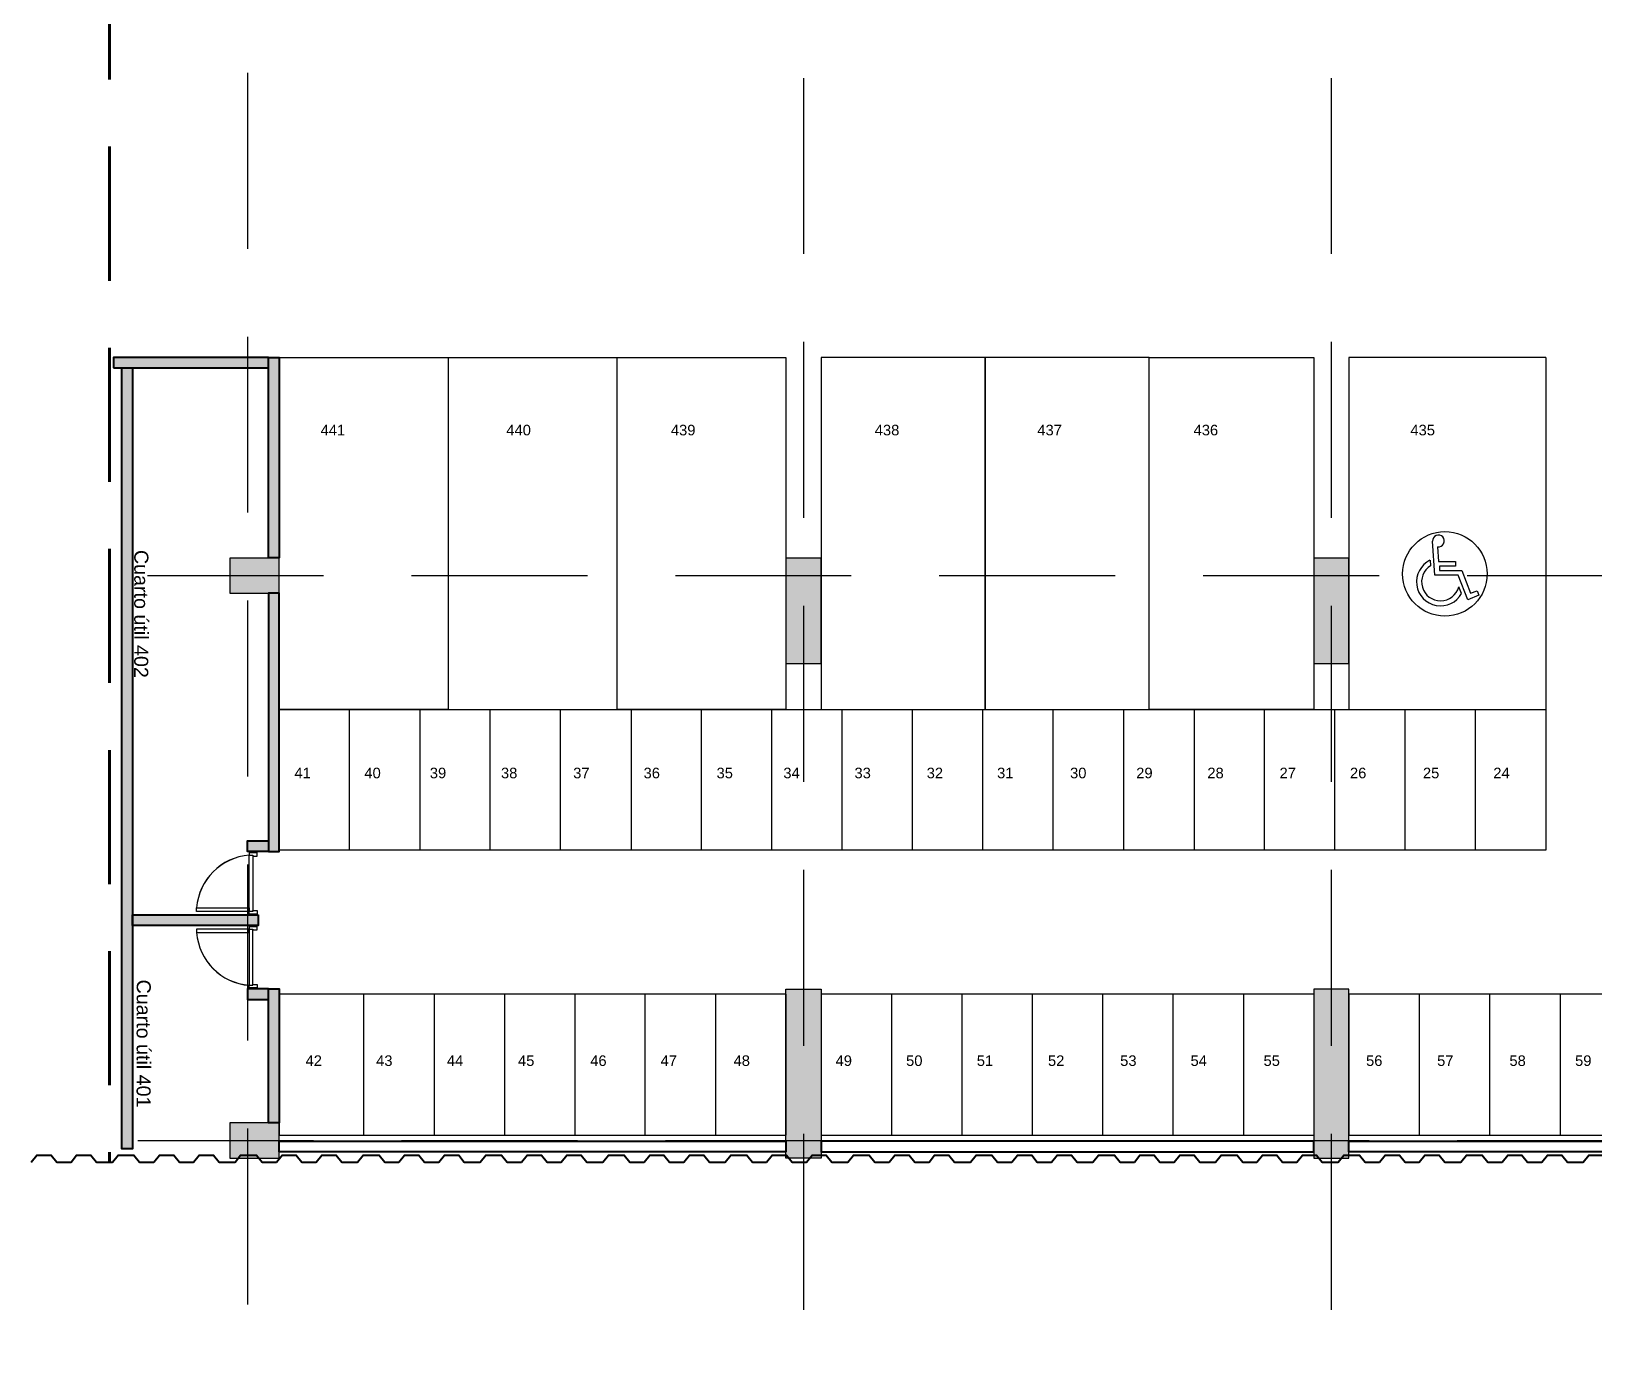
# Model space of a CAD drawing. Header units: millimetres. Extents: x -967 to 876, y -355 to 681.
# Drawn here: x 46.64 to 68.86, y -346.87 to -327.9 of the extents above; entities that cross this region are included whole.
import ezdxf

# ---------------------------------------------------------------- set-up
doc = ezdxf.new("R2010")
doc.units = ezdxf.units.MM
doc.linetypes.add('HIDDEN', pattern=[9.525, 6.35, -3.175])
doc.linetypes.add('LÍNEAS_OCULTASX2', pattern=[0.75, 0.5, -0.25])
for name, color, linetype in [('-parquead', 8, 'Continuous'), ('1amobla', 253, 'Continuous'), ('F-2', 8, 'Continuous'), ('GG_PISO 1', 251, 'Continuous'), ('GG_PISO 4', 8, 'Continuous'), ('H-muro', 251, 'Continuous'), ('JCA_HATCH 254', 252, 'Continuous'), ('MUEBLE', 8, 'Continuous'), ('TEXTO 3', 3, 'Continuous'), ('Textos-espacios', 8, 'Continuous')]:
    doc.layers.add(name, color=color, linetype=linetype)
doc.layers.add('DIM-25', color=8, linetype='Continuous', plot=False)
doc.layers.add('Muro', color=9, linetype='Continuous', lineweight=40)
doc.layers.add('Vidrio', color=8, linetype='Continuous', lineweight=30)
doc.styles.get("Standard").update_dxf_attribs({"font": 'arial.ttf'})

# ---------------------------------------------------------------- blocks, each defined once
blk = doc.blocks.new('discap')
at = {"layer": 'TEXTO 3', "color": 0, "linetype": 'Continuous'}
for p, q in [((-179169, -277469), (-179154, -277610)), ((-178353, -278322), (-178426, -278155))]:
    blk.add_line(p, q, dxfattribs=at)
blk.add_lwpolyline([(-178974, -277120), (-178946, -277498), (-178511, -277498), (-178511, -277624), (-178926, -277624), (-178926, -277730), (-178352, -277730), (-178127, -278321), (-177953, -278254), (-177909, -278371), (-178198, -278488), (-178440, -277852), (-179047, -277852), (-179102, -276980)], dxfattribs=at)
for centre, radius, start, end in [((-178951, -276970), 152, 261.2603, 183.6697), ((-178897, -278025), 619, 116.0954, 331.345), ((-178897, -278025), 488, 121.7945, 344.571)]:
    blk.add_arc(centre, radius, start, end, dxfattribs=at)
blk = doc.blocks.new('estructura etapa 3')
at = {"layer": 'GG_PISO 1'}
h = blk.add_hatch(color=256, dxfattribs=at)
h.paths.add_polyline_path([(-91.651, -6658.124), (-91.651, -6657.624), (-92.35, -6657.624), (-92.35, -6658.124)])
h.paths.add_polyline_path([(-49.354, -6658.124), (-49.354, -6657.624), (-50.055, -6657.624), (-50.055, -6658.124)])
h.paths.add_polyline_path([(-56.053, -6658.124), (-56.053, -6657.624), (-56.753, -6657.624), (-56.753, -6658.124)])
h.paths.add_polyline_path([(-76.45, -6659.124), (-76.95, -6659.124), (-76.95, -6657.624), (-76.45, -6657.624)])
h.paths.add_polyline_path([(-83.95, -6659.124), (-84.45, -6659.124), (-84.45, -6657.624), (-83.95, -6657.624)])
h.paths.add_polyline_path([(-60.452, -6659.124), (-60.952, -6659.124), (-60.952, -6657.624), (-60.452, -6657.624)])
h.paths.add_polyline_path([(-67.95, -6659.124), (-68.45, -6659.124), (-68.45, -6657.624), (-67.95, -6657.624)])
h.paths.add_polyline_path([(-91.85, -6668.199), (-91.851, -6667.599), (-92.35, -6667.599), (-92.349, -6668.199)])
h.paths.add_polyline_path([(-49.354, -6668.199), (-49.354, -6667.599), (-49.854, -6667.599), (-49.854, -6668.199)])
h.paths.add_polyline_path([(-56.154, -6668.149), (-56.154, -6667.649), (-56.854, -6667.649), (-56.854, -6668.149)])
h.paths.add_polyline_path([(-59.952, -6667.649), (-59.952, -6668.149), (-61.452, -6668.149), (-61.452, -6667.649)])
h.paths.add_polyline_path([(-75.95, -6667.649), (-75.95, -6668.149), (-77.45, -6668.149), (-77.45, -6667.649)])
h.paths.add_polyline_path([(-68.95, -6667.649), (-68.95, -6668.149), (-67.45, -6668.149), (-67.45, -6667.649)])
h.paths.add_polyline_path([(-84.95, -6667.649), (-84.95, -6668.149), (-83.45, -6668.149), (-83.45, -6667.649)])
h.paths.add_polyline_path([(-91.85, -6676.199), (-91.85, -6675.599), (-92.349, -6675.599), (-92.349, -6676.199)])
h.paths.add_polyline_path([(-49.354, -6676.199), (-49.354, -6675.599), (-49.854, -6675.599), (-49.854, -6676.199)])
h.paths.add_polyline_path([(-56.154, -6676.149), (-56.154, -6675.649), (-56.754, -6675.649), (-56.754, -6676.149)])
h.paths.add_polyline_path([(-59.952, -6675.649), (-59.952, -6676.149), (-61.452, -6676.149), (-61.452, -6675.649)])
h.paths.add_polyline_path([(-75.95, -6675.649), (-75.95, -6676.149), (-77.45, -6676.149), (-77.45, -6675.649)])
h.paths.add_polyline_path([(-68.95, -6675.649), (-68.95, -6676.149), (-67.45, -6676.149), (-67.45, -6675.649)])
h.paths.add_polyline_path([(-84.95, -6675.649), (-84.95, -6676.149), (-83.45, -6676.149), (-83.45, -6675.649)])
h.paths.add_polyline_path([(-91.847, -6686.299), (-91.851, -6685.699), (-92.35, -6685.699), (-92.346, -6686.299)])
h.paths.add_polyline_path([(-49.354, -6686.299), (-49.354, -6685.699), (-49.854, -6685.699), (-49.854, -6686.299)])
h.paths.add_polyline_path([(-56.154, -6686.249), (-56.154, -6685.749), (-56.754, -6685.749), (-56.754, -6686.249)])
h.paths.add_polyline_path([(-59.952, -6685.749), (-59.952, -6686.249), (-61.452, -6686.249), (-61.452, -6685.749)])
h.paths.add_polyline_path([(-75.95, -6685.749), (-75.95, -6686.249), (-77.45, -6686.249), (-77.45, -6685.749)])
h.paths.add_polyline_path([(-68.95, -6685.749), (-68.95, -6686.249), (-67.45, -6686.249), (-67.45, -6685.749)])
h.paths.add_polyline_path([(-84.95, -6685.749), (-84.95, -6686.249), (-83.45, -6686.249), (-83.45, -6685.749)])
h.paths.add_polyline_path([(-49.353, -6694.294), (-49.354, -6693.699), (-49.855, -6693.699), (-49.854, -6694.294)])
h.paths.add_polyline_path([(-56.054, -6694.249), (-56.054, -6693.749), (-56.753, -6693.749), (-56.753, -6694.249)])
h.paths.add_polyline_path([(-91.651, -6694.249), (-91.651, -6693.749), (-92.35, -6693.749), (-92.35, -6694.249)])
h.paths.add_polyline_path([(-59.952, -6693.749), (-59.952, -6694.249), (-61.452, -6694.249), (-61.452, -6693.749)])
h.paths.add_polyline_path([(-75.95, -6693.749), (-75.95, -6694.249), (-77.45, -6694.249), (-77.45, -6693.749)])
h.paths.add_polyline_path([(-68.95, -6693.749), (-68.95, -6694.249), (-67.45, -6694.249), (-67.45, -6693.749)])
h.paths.add_polyline_path([(-84.95, -6693.749), (-84.95, -6694.249), (-83.45, -6694.249), (-83.45, -6693.749)])
h.paths.add_polyline_path([(-49.358, -6703.974), (-49.353, -6703.374), (-49.854, -6703.374), (-49.859, -6703.974)])
h.paths.add_polyline_path([(-56.054, -6703.924), (-56.054, -6703.424), (-56.753, -6703.424), (-56.753, -6703.924)])
h.paths.add_polyline_path([(-67.95, -6704.924), (-67.95, -6703.424), (-68.45, -6703.424), (-68.45, -6704.924)])
h.paths.add_polyline_path([(-91.651, -6703.924), (-91.651, -6703.424), (-92.35, -6703.424), (-92.35, -6703.924)])
h.paths.add_polyline_path([(-61.847, -6703.424), (-60.347, -6703.424), (-60.347, -6703.924), (-61.847, -6703.924)])
h.paths.add_polyline_path([(-83.95, -6704.924), (-83.95, -6703.424), (-84.45, -6703.424), (-84.45, -6704.924)])
h.paths.add_polyline_path([(-76.45, -6704.924), (-76.45, -6703.424), (-76.95, -6703.424), (-76.95, -6704.924)])
h.paths.add_polyline_path([(-49.354, -6711.949), (-49.354, -6711.449), (-50.054, -6711.449), (-50.054, -6711.949)])
h.paths.add_polyline_path([(-55.954, -6711.949), (-55.954, -6711.449), (-56.654, -6711.449), (-56.654, -6711.949)])
h.paths.add_polyline_path([(-91.65, -6711.949), (-91.65, -6711.449), (-92.35, -6711.449), (-92.35, -6711.949)])
h.paths.add_polyline_path([(-60.952, -6711.949), (-60.952, -6709.549), (-60.452, -6709.549), (-60.452, -6711.949)])
h.paths.add_polyline_path([(-68.45, -6709.549), (-68.45, -6711.949), (-67.95, -6711.949), (-67.95, -6709.549)])
h.paths.add_polyline_path([(-76.95, -6709.549), (-76.95, -6711.949), (-76.45, -6711.949), (-76.45, -6709.549)])
h.paths.add_polyline_path([(-83.95, -6709.549), (-83.95, -6711.949), (-84.45, -6711.949), (-84.45, -6709.549)])
at = {"layer": 'GG_PISO 1', "color": 253, "linetype": 'LÍNEAS_OCULTASX2', "ltscale": 5}
for p, q in [((-92.1, -6655.279), (-92.1, -6714.861)), ((-84.2, -6655.354), (-84.2, -6714.914)), ((-76.7, -6655.354), (-76.7, -6714.914)), ((-93.52, -6703.674), (-46.502, -6703.674)), ((-93.66, -6711.699), (-46.502, -6711.699))]:
    blk.add_line(p, q, dxfattribs=at)
at = {"layer": 'GG_PISO 1', "color": 0}
for points in [[(-91.651, -6703.924), (-91.651, -6703.424), (-92.35, -6703.424), (-92.35, -6703.924)], [(-83.95, -6704.924), (-83.95, -6703.424), (-84.45, -6703.424), (-84.45, -6704.924)], [(-76.45, -6704.924), (-76.45, -6703.424), (-76.95, -6703.424), (-76.95, -6704.924)], [(-83.95, -6709.549), (-83.95, -6711.949), (-84.45, -6711.949), (-84.45, -6709.549)], [(-76.95, -6709.549), (-76.95, -6711.949), (-76.45, -6711.949), (-76.45, -6709.549)], [(-91.65, -6711.949), (-91.65, -6711.449), (-92.35, -6711.449), (-92.35, -6711.949)]]:
    blk.add_lwpolyline(points, close=True, dxfattribs=at)
blk = doc.blocks.new('A$Caedca3e0')
at = {"layer": 'JCA_HATCH 254', "linetype": 'Continuous', "ltscale": 0.3, "transparency": 33554687}
h = blk.add_hatch(color=256, dxfattribs=at)
h.dxf.hatch_style = 1
h.paths.add_polyline_path([(-17.725, 13.838), (-15.373, 13.838), (-15.373, 10.989), (-15.523, 10.989), (-15.523, 13.688), (-17.458, 13.688), (-17.458, 5.917), (-15.673, 5.917), (-15.673, 5.767), (-17.458, 5.767), (-17.458, 2.594), (-17.608, 2.594), (-17.608, 13.688), (-17.725, 13.688)])
h = blk.add_hatch(color=256, dxfattribs=at)
h.dxf.hatch_style = 1
h.paths.add_polyline_path([(-15.523, 4.717), (-15.523, 4.867), (-15.823, 4.867), (-15.823, 4.717)])
h.paths.add_polyline_path([(-15.523, 4.867), (-15.373, 4.867), (-15.373, 2.964), (-15.523, 2.964)])
h.paths.add_polyline_path([(-15.523, 6.968), (-15.523, 6.817), (-15.823, 6.817), (-15.823, 6.968)])
h.paths.add_polyline_path([(-15.523, 6.817), (-15.373, 6.817), (-15.373, 10.489), (-15.523, 10.489)])
at = {"layer": '-parquead'}
for p, q in [((2.627, 13.838), (2.627, 6.838)), ((-13.373, 8.838), (-13.373, 6.838)), ((2.627, 6.838), (-13.373, 6.838))]:
    blk.add_line(p, q, dxfattribs=at)
for points in [[(-15.373, 13.838), (-8.172, 13.838)], [(-13.373, 6.838), (-15.373, 6.838), (-15.373, 13.838)], [(-12.972, 13.838), (-12.973, 8.838), (-15.373, 8.838)], [(-12.973, 13.838), (-12.972, 8.838), (-10.572, 8.838), (-10.572, 13.838)], [(-8.172, 13.838), (-8.172, 8.838), (-10.572, 8.838)], [(-3.013, 13.838), (-5.343, 13.838), (-5.342, 8.838), (-3.013, 8.838)], [(2.627, 13.838), (-0.173, 13.838), (-0.172, 8.838), (2.627, 8.838)], [(-15.373, 8.838), (-13.373, 8.838)], [(-14.373, 6.838), (-14.373, 8.838)], [(-13.373, 8.838), (2.627, 8.838)], [(-12.373, 6.838), (-12.373, 8.838)], [(-11.373, 6.838), (-11.373, 8.838)], [(-10.373, 8.838), (-10.373, 6.838)], [(-9.373, 6.838), (-9.373, 8.838)], [(-8.373, 6.838), (-8.373, 8.838)], [(-7.373, 6.838), (-7.373, 8.838)], [(-6.373, 6.838), (-6.373, 8.838)], [(-5.373, 6.838), (-5.373, 8.838)], [(-4.373, 6.838), (-4.373, 8.838)], [(-3.373, 6.838), (-3.373, 8.838)], [(-2.373, 8.838), (-2.373, 6.838)], [(-1.373, 6.838), (-1.373, 8.838)], [(-0.373, 6.838), (-0.373, 8.838)], [(-0.373, 6.838), (-0.373, 8.838)], [(0.627, 6.838), (0.627, 8.838)], [(1.627, 6.838), (1.627, 8.838)], [(-14.172, 4.79), (-15.373, 4.79), (-15.373, 2.79), (-14.172, 2.79)], [(-8.172, 4.79), (-14.172, 4.79), (-14.172, 2.79), (-8.172, 2.79)], [(-13.172, 4.79), (-13.172, 2.79)], [(-12.172, 4.79), (-12.172, 2.79)], [(-11.172, 4.79), (-11.172, 2.79)], [(-10.172, 2.79), (-10.172, 4.79)], [(-9.172, 4.79), (-9.172, 2.79)], [(-8.172, 4.79), (-8.172, 2.79)], [(-0.672, 4.79), (-7.672, 4.79), (-7.672, 2.79), (-0.672, 2.79)], [(-6.672, 4.79), (-6.672, 2.79)], [(-5.672, 4.79), (-5.672, 2.79)], [(-4.672, 4.79), (-4.672, 2.79)], [(-3.672, 4.79), (-3.672, 2.79)], [(-2.672, 2.79), (-2.672, 4.79)], [(-1.672, 4.79), (-1.672, 2.79)], [(-0.672, 4.79), (-0.672, 2.79)], [(4.828, 4.79), (-0.172, 4.79), (-0.172, 2.79), (4.828, 2.79)], [(0.828, 4.79), (0.828, 2.79)], [(1.828, 2.79), (1.828, 4.79)], [(2.828, 4.79), (2.828, 2.79)]]:
    blk.add_lwpolyline(points, dxfattribs=at)
for points in [[(-7.673, 13.838), (-7.672, 8.838), (-5.343, 8.838), (-5.343, 13.838)], [(-0.672, 13.838), (-0.672, 8.838), (-3.013, 8.838), (-3.013, 13.838)]]:
    blk.add_lwpolyline(points, close=True, dxfattribs=at)
at = {"layer": '1amobla', "linetype": 'HIDDEN', "lineweight": 60, "ltscale": 0.3}
blk.add_line((-17.783, 56.838), (-17.783, 2.404), dxfattribs=at)
at = {"layer": 'DIM-25'}
for centre, start, end in [((-15.735, 5.956), 94.4578, 175.5956), ((-15.735, 5.728), 184.4044, 265.5422)]:
    blk.add_arc(centre, 0.813, start, end, dxfattribs=at)
at = {"layer": 'F-2'}
for points in [[(-15.748, 6.767), (-15.748, 6.754), (-15.686, 6.754), (-15.686, 6.805), (-15.798, 6.805), (-15.798, 6.767)], [(-15.786, 6.817), (-15.786, 6.805), (-15.698, 6.805), (-15.698, 6.817)], [(-15.748, 5.968), (-15.748, 5.981), (-15.686, 5.981), (-15.686, 5.93), (-15.798, 5.93), (-15.798, 5.968)], [(-15.786, 5.917), (-15.786, 5.93), (-15.698, 5.93), (-15.698, 5.917)], [(-15.748, 5.704), (-15.686, 5.704), (-15.686, 5.755), (-15.798, 5.755), (-15.798, 5.717), (-15.748, 5.717), (-15.748, 5.704)], [(-15.798, 5.717), (-15.798, 4.918), (-15.748, 4.918), (-15.748, 5.717)], [(-15.786, 5.767), (-15.786, 5.755), (-15.698, 5.755), (-15.698, 5.767)], [(-15.748, 4.918), (-15.748, 4.931), (-15.686, 4.931), (-15.686, 4.88), (-15.798, 4.88), (-15.798, 4.918)], [(-15.786, 4.867), (-15.786, 4.88), (-15.698, 4.88), (-15.698, 4.867)]]:
    blk.add_lwpolyline(points, dxfattribs=at)
blk.add_lwpolyline([(-15.748, 5.968), (-15.798, 5.968), (-15.798, 6.767), (-15.748, 6.767)], close=True, dxfattribs=at)
at = {"layer": 'H-muro'}
blk.add_circle((1.191, 10.763), 0.6, dxfattribs=at)
at = {"layer": 'MUEBLE', "linetype": 'HIDDEN'}
for points in [[(-15.798, 6.019), (-15.798, 5.968), (-16.545, 5.968), (-16.545, 6.019)], [(-15.798, 5.666), (-15.798, 5.717), (-16.545, 5.717), (-16.545, 5.666)]]:
    blk.add_lwpolyline(points, close=True, dxfattribs=at)
at = {"layer": 'Muro'}
for points in [[(-17.725, 13.688), (-15.523, 13.688), (-15.523, 13.838), (-17.725, 13.838)], [(-15.523, 13.838), (-15.373, 13.838), (-15.373, 10.989), (-15.523, 10.989)], [(-17.608, 13.688), (-17.458, 13.688), (-17.458, 2.594), (-17.608, 2.594)], [(-15.523, 6.817), (-15.373, 6.817), (-15.373, 10.489), (-15.523, 10.489)], [(-15.523, 6.968), (-15.523, 6.817), (-15.823, 6.817), (-15.823, 6.968)], [(-15.673, 5.917), (-15.673, 5.767), (-17.458, 5.767), (-17.458, 5.917)], [(-15.523, 4.717), (-15.523, 4.867), (-15.823, 4.867), (-15.823, 4.717)], [(-15.523, 4.867), (-15.373, 4.867), (-15.373, 2.964), (-15.523, 2.964)], [(-8.172, 2.704), (-8.172, 2.554), (-15.372, 2.554), (-15.372, 2.704)], [(-7.672, 2.704), (-7.672, 2.554), (-0.673, 2.554), (-0.673, 2.704)], [(5.487, 2.704), (5.487, 2.554), (-0.172, 2.554), (-0.172, 2.704)]]:
    blk.add_lwpolyline(points, close=True, dxfattribs=at)
for points in [[(-18.895, 2.404), (-18.815, 2.503), (-18.613, 2.503), (-18.533, 2.404), (-18.33, 2.404), (-18.25, 2.503), (-18.047, 2.503), (-17.967, 2.404), (-17.742, 2.404), (-17.662, 2.503), (-17.436, 2.503), (-17.356, 2.404), (-17.154, 2.404)], [(-17.154, 2.404), (-17.074, 2.503), (-16.871, 2.503), (-16.791, 2.404), (-16.588, 2.404), (-16.508, 2.503), (-16.306, 2.503), (-16.226, 2.404), (-16, 2.404), (-15.92, 2.503), (-15.695, 2.503), (-15.615, 2.404), (-15.412, 2.404)], [(-15.412, 2.404), (-15.332, 2.503), (-15.129, 2.503), (-15.049, 2.404), (-14.847, 2.404), (-14.767, 2.503), (-14.564, 2.503), (-14.484, 2.404), (-14.259, 2.404), (-14.179, 2.503), (-13.953, 2.503), (-13.873, 2.404), (-13.671, 2.404)], [(-13.671, 2.404), (-13.591, 2.503), (-13.388, 2.503), (-13.308, 2.404), (-13.105, 2.404), (-13.025, 2.503), (-12.822, 2.503), (-12.742, 2.404), (-12.517, 2.404), (-12.437, 2.503), (-12.212, 2.503), (-12.132, 2.404), (-11.929, 2.404)], [(-11.929, 2.404), (-11.849, 2.503), (-11.646, 2.503), (-11.566, 2.404), (-11.364, 2.404), (-11.284, 2.503), (-11.081, 2.503), (-11.001, 2.404), (-10.775, 2.404), (-10.695, 2.503), (-10.47, 2.503), (-10.39, 2.404), (-10.187, 2.404)], [(-10.187, 2.404), (-10.107, 2.503), (-9.905, 2.503), (-9.825, 2.404), (-9.622, 2.404), (-9.542, 2.503), (-9.339, 2.503), (-9.259, 2.404), (-9.034, 2.404), (-8.954, 2.503), (-8.729, 2.503), (-8.649, 2.404), (-8.446, 2.404)], [(-8.446, 2.404), (-8.366, 2.503), (-8.163, 2.503), (-8.083, 2.404), (-7.88, 2.404), (-7.8, 2.503), (-7.598, 2.503), (-7.518, 2.404), (-7.292, 2.404), (-7.212, 2.503), (-6.987, 2.503), (-6.907, 2.404), (-6.704, 2.404)], [(-6.704, 2.404), (-6.624, 2.503), (-6.422, 2.503), (-6.342, 2.404), (-6.139, 2.404), (-6.059, 2.503), (-5.856, 2.503), (-5.776, 2.404), (-5.551, 2.404), (-5.471, 2.503), (-5.245, 2.503), (-5.165, 2.404), (-4.963, 2.404)], [(-4.963, 2.404), (-4.883, 2.503), (-4.68, 2.503), (-4.6, 2.404), (-4.397, 2.404), (-4.317, 2.503), (-4.115, 2.503), (-4.035, 2.404), (-3.809, 2.404), (-3.729, 2.503), (-3.504, 2.503), (-3.424, 2.404), (-3.221, 2.404)], [(-3.221, 2.404), (-3.141, 2.503), (-2.938, 2.503), (-2.858, 2.404), (-2.656, 2.404), (-2.576, 2.503), (-2.373, 2.503), (-2.293, 2.404), (-2.068, 2.404), (-1.988, 2.503), (-1.762, 2.503), (-1.682, 2.404), (-1.479, 2.404)], [(-1.479, 2.404), (-1.399, 2.503), (-1.197, 2.503), (-1.117, 2.404), (-0.914, 2.404), (-0.834, 2.503), (-0.631, 2.503), (-0.551, 2.404), (-0.326, 2.404), (-0.246, 2.503), (-0.021, 2.503), (0.059, 2.404), (0.262, 2.404)], [(0.262, 2.404), (0.342, 2.503), (0.545, 2.503), (0.625, 2.404), (0.828, 2.404), (0.908, 2.503), (1.11, 2.503), (1.19, 2.404), (1.416, 2.404), (1.496, 2.503), (1.721, 2.503), (1.801, 2.404), (2.004, 2.404)], [(2.004, 2.404), (2.084, 2.503), (2.286, 2.503), (2.366, 2.404), (2.569, 2.404), (2.649, 2.503), (2.852, 2.503), (2.932, 2.404), (3.157, 2.404), (3.237, 2.503), (3.463, 2.503), (3.543, 2.404), (3.745, 2.404)]]:
    blk.add_lwpolyline(points, dxfattribs=at)
at = {"layer": 'H-muro', "xscale": 0.0005512069662100001, "yscale": 0.0005512069662100001, "zscale": 0.0005512069662100001}
blk.add_blockref('discap', (99.739, 163.899), dxfattribs=at)
at = {"layer": 'Vidrio'}
blk.add_blockref('estructura etapa 3', (76.277, 6714.412), dxfattribs=at)
at = {"layer": 'Textos-espacios'}
for s, p in [('Cuarto útil 402', (-17.431, 11.103)), ('Cuarto útil 401', (-17.397, 4.999))]:
    blk.add_text(s, height=0.2, rotation=269.9331, dxfattribs=at).set_placement(p)
at = {"layer": 'Textos-espacios', "char_height": 0.15, "attachment_point": 1, "rotation": 360}
for s, width, insert in [('441', 2.00679, (-14.784, 12.881)), ('440', 2.00679, (-12.145, 12.881)), ('439', 2.00679, (-9.807, 12.881)), ('438', 2.00679, (-6.91, 12.881)), ('437', 2.00679, (-4.6, 12.881)), ('436', 2.00679, (-2.38, 12.881)), ('435', 2.00679, (0.701, 12.881)), ('41', 0.89145, (-15.156, 8.009)), ('40', 0.89145, (-14.162, 8.009)), ('39', 0.89145, (-13.232, 8.009)), ('38', 0.89145, (-12.221, 8.009)), ('37', 0.89145, (-11.195, 8.009)), ('36', 0.89145, (-10.195, 8.009)), ('35', 0.89145, (-9.158, 8.009)), ('34', 0.89145, (-8.209, 8.009)), ('33', 0.89145, (-7.198, 8.009)), ('32', 0.89145, (-6.172, 8.009)), ('31', 0.89145, (-5.172, 8.009)), ('30', 0.89145, (-4.135, 8.009)), ('29', 0.89145, (-3.195, 8.009)), ('28', 0.89145, (-2.184, 8.009)), ('27', 0.89145, (-1.158, 8.009)), ('26', 0.89145, (-0.158, 8.009)), ('25', 0.89145, (0.879, 8.009)), ('24', 0.89145, (1.879, 8.009)), ('42', 0.89145, (-14.998, 3.922)), ('43', 0.89145, (-13.995, 3.922)), ('44', 0.89145, (-12.99, 3.922)), ('45', 0.89145, (-11.979, 3.922)), ('46', 0.89145, (-10.953, 3.922)), ('47', 0.89145, (-9.953, 3.922)), ('48', 0.89145, (-8.916, 3.922)), ('49', 0.89145, (-7.467, 3.922)), ('50', 0.89145, (-6.465, 3.922)), ('51', 0.89145, (-5.46, 3.922)), ('52', 0.89145, (-4.449, 3.922)), ('53', 0.89145, (-3.423, 3.922)), ('54', 0.89145, (-2.423, 3.922)), ('55', 0.89145, (-1.386, 3.922)), ('56', 0.89145, (0.071, 3.922)), ('57', 0.89145, (1.081, 3.922)), ('58', 0.89145, (2.108, 3.922)), ('59', 0.89145, (3.041, 3.922))]:
    blk.add_mtext_dynamic_manual_height_columns(s, width=width, gutter_width=5, heights=[0], dxfattribs=dict(at, insert=insert))

msp = doc.modelspace()

# ---------------------------------------------------------------- linework, layer by layer
at = {"layer": 'GG_PISO 4'}
for centre, start, end in [((49.802, -340.41), 94.4578, 175.5956), ((49.802, -340.41), 94.4578, 175.5956), ((49.802, -340.638), 184.4044, 265.5422), ((49.802, -340.638), 184.4044, 265.5422)]:
    msp.add_arc(centre, 0.813, start, end, dxfattribs=at)

# ---------------------------------------------------------------- block references
msp.add_blockref('A$Caedca3e0', (65.537, -346.367))

doc.saveas('drawing.dxf')
